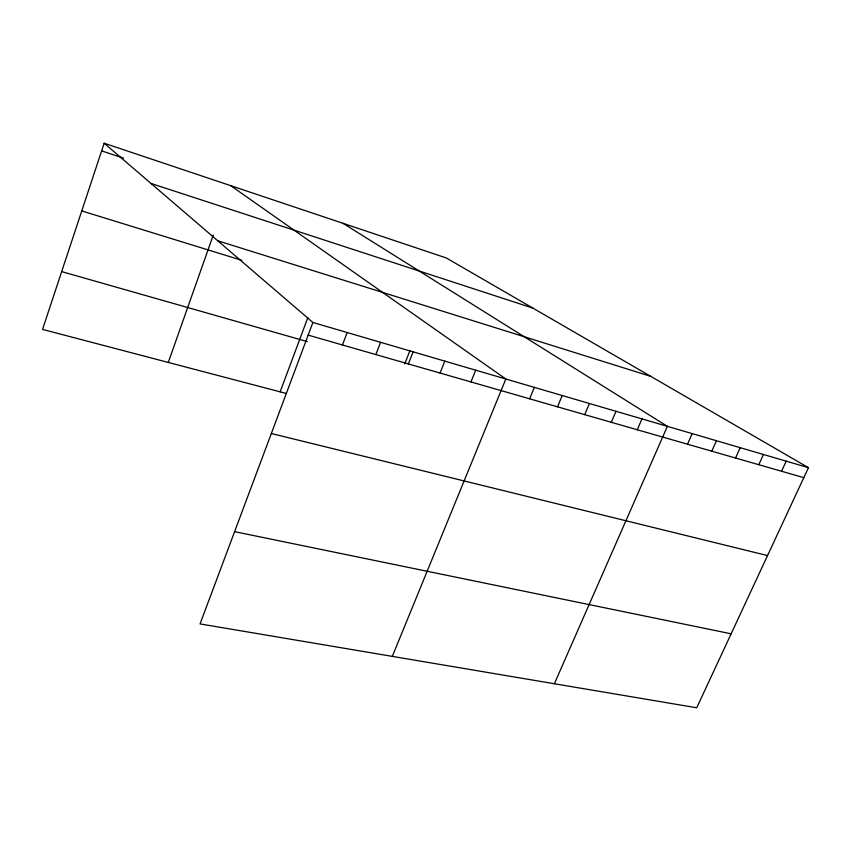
<?xml version="1.0" encoding="UTF-8"?>
<svg xmlns="http://www.w3.org/2000/svg" width="851" height="851" viewBox="0 0 851 851"><rect width="100%" height="100%" fill="white"/><g stroke="black" fill="none" stroke-linecap="round" stroke-linejoin="round"><path stroke-width="1.28" d="M104.162 143.223L312.891 322.476L200.059 623.921L696.714 707.777L808.45 467.678L446.243 257.938L104.162 143.223L42.55 329.401L286.479 393.502M168.275 362.441L213.271 235.036M280.139 391.843L307.892 317.466M342.442 344.974L347.187 332.518M375.834 354.58L380.578 342.304M404.714 363.941L409.98 350.516M408.363 363.93L413.107 351.835M440.063 373.046L444.807 361.122M470.954 381.939L475.709 370.174M392.322 656.376L505.834 379.003L230.717 185.667M529.62 398.811L534.364 387.365M557.49 406.821L562.224 395.534M584.701 414.65L589.435 403.502M611.284 422.298L616.007 411.288M637.271 429.766L641.984 418.905M554.373 683.747L667.375 426.34L343.027 223.324M687.502 444.211L692.203 433.616M711.787 451.2L716.478 440.722M735.541 458.029L740.221 447.69M758.784 464.71L763.453 454.498M781.537 471.252L786.196 461.157M234.599 531.652L731.137 633.804M271.331 433.51L767.538 555.586M61.676 271.607L307.307 341.613M308.158 335.113L803.801 477.656M312.891 322.476L808.45 467.678M81.76 210.92L241.716 260.289M217.76 240.78L650.738 376.355M151.053 183.486L532.917 308.126M101.631 150.882L123.544 158.169"/></g></svg>
